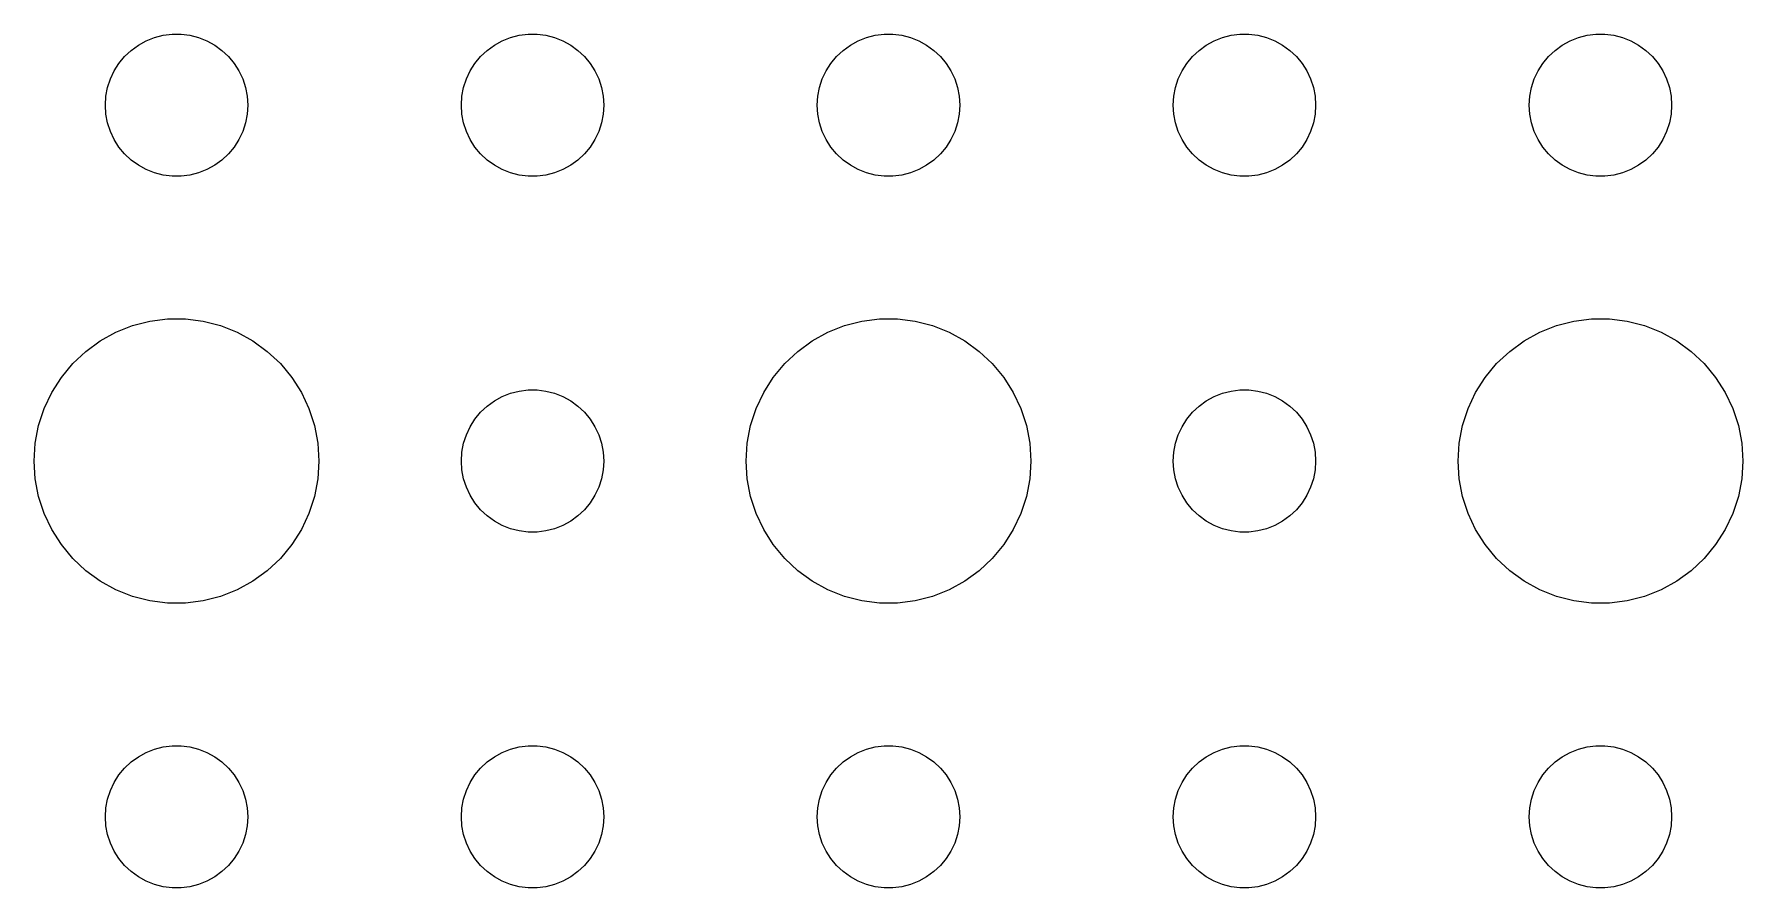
# Model space of a CAD drawing. Header units: metres. Extents: x -157 to 157, y -157 to 157.
# Drawn here: x -3 to 33, y 21 to 39 of the extents above; entities that cross this region are included whole.
import ezdxf

# ---------------------------------------------------------------- set-up
doc = ezdxf.new("R2010")
doc.units = ezdxf.units.M

msp = doc.modelspace()

# ---------------------------------------------------------------- linework, layer by layer
for p, q in [((-0.63866, 38.8572), (-0.46352, 38.9266)), ((-0.46352, 38.9266), (-0.28107, 38.9734)), ((-0.28107, 38.9734), (-0.09418, 38.997)), ((-0.09418, 38.997), (0.09418, 38.997)), ((0.09418, 38.997), (0.28107, 38.9734)), ((0.28107, 38.9734), (0.46352, 38.9266)), ((0.46352, 38.9266), (0.63866, 38.8572)), ((6.86133, 38.8572), (7.03647, 38.9266)), ((7.03647, 38.9266), (7.21892, 38.9734)), ((7.21892, 38.9734), (7.40581, 38.997)), ((7.40581, 38.997), (7.59418, 38.997)), ((7.59418, 38.997), (7.78107, 38.9734)), ((7.78107, 38.9734), (7.96352, 38.9266)), ((7.96352, 38.9266), (8.13866, 38.8572)), ((14.3613, 38.8572), (14.5365, 38.9266)), ((14.5365, 38.9266), (14.7189, 38.9734)), ((14.7189, 38.9734), (14.9058, 38.997)), ((14.9058, 38.997), (15.0942, 38.997)), ((15.0942, 38.997), (15.2811, 38.9734)), ((15.2811, 38.9734), (15.4635, 38.9266)), ((15.4635, 38.9266), (15.6387, 38.8572)), ((21.8613, 38.8572), (22.0365, 38.9266)), ((22.0365, 38.9266), (22.2189, 38.9734)), ((22.2189, 38.9734), (22.4058, 38.997)), ((22.4058, 38.997), (22.5942, 38.997)), ((22.5942, 38.997), (22.7811, 38.9734)), ((22.7811, 38.9734), (22.9635, 38.9266)), ((22.9635, 38.9266), (23.1387, 38.8572)), ((29.3613, 38.8572), (29.5365, 38.9266)), ((29.5365, 38.9266), (29.7189, 38.9734)), ((29.7189, 38.9734), (29.9058, 38.997)), ((29.9058, 38.997), (30.0942, 38.997)), ((30.0942, 38.997), (30.2811, 38.9734)), ((30.2811, 38.9734), (30.4635, 38.9266)), ((30.4635, 38.9266), (30.6387, 38.8572)), ((-1.21352, 38.3817), (-1.09344, 38.5268)), ((-1.09344, 38.5268), (-0.95613, 38.6558)), ((-0.95613, 38.6558), (-0.80373, 38.7665)), ((-0.80373, 38.7665), (-0.63866, 38.8572)), ((0.63866, 38.8572), (0.80373, 38.7665)), ((0.80373, 38.7665), (0.95613, 38.6558)), ((0.95613, 38.6558), (1.09344, 38.5268)), ((1.09344, 38.5268), (1.21352, 38.3817)), ((6.28647, 38.3817), (6.40654, 38.5268)), ((6.40654, 38.5268), (6.54385, 38.6558)), ((6.54385, 38.6558), (6.69626, 38.7665)), ((6.69626, 38.7665), (6.86133, 38.8572)), ((8.13866, 38.8572), (8.30373, 38.7665)), ((8.30373, 38.7665), (8.45613, 38.6558)), ((8.45613, 38.6558), (8.59344, 38.5268)), ((8.59344, 38.5268), (8.71352, 38.3817)), ((13.7865, 38.3817), (13.9065, 38.5268)), ((13.9065, 38.5268), (14.0439, 38.6558)), ((14.0439, 38.6558), (14.1963, 38.7665)), ((14.1963, 38.7665), (14.3613, 38.8572)), ((15.6387, 38.8572), (15.8037, 38.7665)), ((15.8037, 38.7665), (15.9561, 38.6558)), ((15.9561, 38.6558), (16.0934, 38.5268)), ((16.0934, 38.5268), (16.2135, 38.3817)), ((21.2865, 38.3817), (21.4065, 38.5268)), ((21.4065, 38.5268), (21.5439, 38.6558)), ((21.5439, 38.6558), (21.6963, 38.7665)), ((21.6963, 38.7665), (21.8613, 38.8572)), ((23.1387, 38.8572), (23.3037, 38.7665)), ((23.3037, 38.7665), (23.4561, 38.6558)), ((23.4561, 38.6558), (23.5934, 38.5268)), ((23.5934, 38.5268), (23.7135, 38.3817)), ((28.7865, 38.3817), (28.9065, 38.5268)), ((28.9065, 38.5268), (29.0439, 38.6558)), ((29.0439, 38.6558), (29.1963, 38.7665)), ((29.1963, 38.7665), (29.3613, 38.8572)), ((30.6387, 38.8572), (30.8037, 38.7665)), ((30.8037, 38.7665), (30.9561, 38.6558)), ((30.9561, 38.6558), (31.0934, 38.5268)), ((31.0934, 38.5268), (31.2135, 38.3817)), ((-1.39465, 38.0522), (-1.31445, 38.2226)), ((-1.31445, 38.2226), (-1.21352, 38.3817)), ((1.21352, 38.3817), (1.31445, 38.2226)), ((1.31445, 38.2226), (1.39465, 38.0522)), ((6.10533, 38.0522), (6.18553, 38.2226)), ((6.18553, 38.2226), (6.28647, 38.3817)), ((8.71352, 38.3817), (8.81445, 38.2226)), ((8.81445, 38.2226), (8.89465, 38.0522)), ((13.6053, 38.0522), (13.6855, 38.2226)), ((13.6855, 38.2226), (13.7865, 38.3817)), ((16.2135, 38.3817), (16.3145, 38.2226)), ((16.3145, 38.2226), (16.3947, 38.0522)), ((21.1053, 38.0522), (21.1855, 38.2226)), ((21.1855, 38.2226), (21.2865, 38.3817)), ((23.7135, 38.3817), (23.8145, 38.2226)), ((23.8145, 38.2226), (23.8947, 38.0522)), ((28.6053, 38.0522), (28.6855, 38.2226)), ((28.6855, 38.2226), (28.7865, 38.3817)), ((31.2135, 38.3817), (31.3145, 38.2226)), ((31.3145, 38.2226), (31.3947, 38.0522)), ((-1.48816, 37.688), (-1.45287, 37.873)), ((-1.45287, 37.873), (-1.39465, 38.0522)), ((1.39465, 38.0522), (1.45287, 37.873)), ((1.45287, 37.873), (1.48816, 37.688)), ((6.01183, 37.688), (6.04712, 37.873)), ((6.04712, 37.873), (6.10533, 38.0522)), ((8.89465, 38.0522), (8.95287, 37.873)), ((8.95287, 37.873), (8.98816, 37.688)), ((13.5118, 37.688), (13.5471, 37.873)), ((13.5471, 37.873), (13.6053, 38.0522)), ((16.3947, 38.0522), (16.4529, 37.873)), ((16.4529, 37.873), (16.4882, 37.688)), ((21.0118, 37.688), (21.0471, 37.873)), ((21.0471, 37.873), (21.1053, 38.0522)), ((23.8947, 38.0522), (23.9529, 37.873)), ((23.9529, 37.873), (23.9882, 37.688)), ((28.5118, 37.688), (28.5471, 37.873)), ((28.5471, 37.873), (28.6053, 38.0522)), ((31.3947, 38.0522), (31.4529, 37.873)), ((31.4529, 37.873), (31.4882, 37.688)), ((-1.5, 37.5), (-1.48816, 37.688)), ((-1.48816, 37.312), (-1.5, 37.5)), ((1.48816, 37.688), (1.5, 37.5)), ((1.5, 37.5), (1.48816, 37.312)), ((6, 37.5), (6.01183, 37.688)), ((6.01183, 37.312), (6, 37.5)), ((8.98816, 37.688), (9, 37.5)), ((9, 37.5), (8.98816, 37.312)), ((13.5, 37.5), (13.5118, 37.688)), ((13.5118, 37.312), (13.5, 37.5)), ((16.4882, 37.688), (16.5, 37.5)), ((16.5, 37.5), (16.4882, 37.312)), ((21, 37.5), (21.0118, 37.688)), ((21.0118, 37.312), (21, 37.5)), ((23.9882, 37.688), (24, 37.5)), ((24, 37.5), (23.9882, 37.312)), ((28.5, 37.5), (28.5118, 37.688)), ((28.5118, 37.312), (28.5, 37.5)), ((31.4882, 37.688), (31.5, 37.5)), ((31.5, 37.5), (31.4882, 37.312)), ((-1.45287, 37.127), (-1.48816, 37.312)), ((-1.39465, 36.9478), (-1.45287, 37.127)), ((1.45287, 37.127), (1.39465, 36.9478)), ((1.48816, 37.312), (1.45287, 37.127)), ((6.04712, 37.127), (6.01183, 37.312)), ((6.10533, 36.9478), (6.04712, 37.127)), ((8.95287, 37.127), (8.89465, 36.9478)), ((8.98816, 37.312), (8.95287, 37.127)), ((13.5471, 37.127), (13.5118, 37.312)), ((13.6053, 36.9478), (13.5471, 37.127)), ((16.4529, 37.127), (16.3947, 36.9478)), ((16.4882, 37.312), (16.4529, 37.127)), ((21.0471, 37.127), (21.0118, 37.312)), ((21.1053, 36.9478), (21.0471, 37.127)), ((23.9529, 37.127), (23.8947, 36.9478)), ((23.9882, 37.312), (23.9529, 37.127)), ((28.5471, 37.127), (28.5118, 37.312)), ((28.6053, 36.9478), (28.5471, 37.127)), ((31.4529, 37.127), (31.3947, 36.9478)), ((31.4882, 37.312), (31.4529, 37.127)), ((-1.31445, 36.7774), (-1.39465, 36.9478)), ((-1.21352, 36.6183), (-1.31445, 36.7774)), ((1.31445, 36.7774), (1.21352, 36.6183)), ((1.39465, 36.9478), (1.31445, 36.7774)), ((6.18553, 36.7774), (6.10533, 36.9478)), ((6.28647, 36.6183), (6.18553, 36.7774)), ((8.81445, 36.7774), (8.71352, 36.6183)), ((8.89465, 36.9478), (8.81445, 36.7774)), ((13.6855, 36.7774), (13.6053, 36.9478)), ((13.7865, 36.6183), (13.6855, 36.7774)), ((16.3145, 36.7774), (16.2135, 36.6183)), ((16.3947, 36.9478), (16.3145, 36.7774)), ((21.1855, 36.7774), (21.1053, 36.9478)), ((21.2865, 36.6183), (21.1855, 36.7774)), ((23.8145, 36.7774), (23.7135, 36.6183)), ((23.8947, 36.9478), (23.8145, 36.7774)), ((28.6855, 36.7774), (28.6053, 36.9478)), ((28.7865, 36.6183), (28.6855, 36.7774)), ((31.3145, 36.7774), (31.2135, 36.6183)), ((31.3947, 36.9478), (31.3145, 36.7774)), ((-1.09344, 36.4732), (-1.21352, 36.6183)), ((-0.95613, 36.3442), (-1.09344, 36.4732)), ((1.09344, 36.4732), (0.95613, 36.3442)), ((1.21352, 36.6183), (1.09344, 36.4732)), ((6.40654, 36.4732), (6.28647, 36.6183)), ((6.54385, 36.3442), (6.40654, 36.4732)), ((8.59344, 36.4732), (8.45613, 36.3442)), ((8.71352, 36.6183), (8.59344, 36.4732)), ((13.9065, 36.4732), (13.7865, 36.6183)), ((14.0439, 36.3442), (13.9065, 36.4732)), ((16.0934, 36.4732), (15.9561, 36.3442)), ((16.2135, 36.6183), (16.0934, 36.4732)), ((21.4065, 36.4732), (21.2865, 36.6183)), ((21.5439, 36.3442), (21.4065, 36.4732)), ((23.5934, 36.4732), (23.4561, 36.3442)), ((23.7135, 36.6183), (23.5934, 36.4732)), ((28.9065, 36.4732), (28.7865, 36.6183)), ((29.0439, 36.3442), (28.9065, 36.4732)), ((31.0934, 36.4732), (30.9561, 36.3442)), ((31.2135, 36.6183), (31.0934, 36.4732)), ((-0.80373, 36.2335), (-0.95613, 36.3442)), ((-0.63866, 36.1428), (-0.80373, 36.2335)), ((-0.46352, 36.0734), (-0.63866, 36.1428)), ((-0.28107, 36.0266), (-0.46352, 36.0734)), ((-0.09418, 36.003), (-0.28107, 36.0266)), ((0.09418, 36.003), (-0.09418, 36.003)), ((0.28107, 36.0266), (0.09418, 36.003)), ((0.46352, 36.0734), (0.28107, 36.0266)), ((0.63866, 36.1428), (0.46352, 36.0734)), ((0.80373, 36.2335), (0.63866, 36.1428)), ((0.95613, 36.3442), (0.80373, 36.2335)), ((6.69626, 36.2335), (6.54385, 36.3442)), ((6.86133, 36.1428), (6.69626, 36.2335)), ((7.03647, 36.0734), (6.86133, 36.1428)), ((7.21892, 36.0266), (7.03647, 36.0734)), ((7.40581, 36.003), (7.21892, 36.0266)), ((7.59418, 36.003), (7.40581, 36.003)), ((7.78107, 36.0266), (7.59418, 36.003)), ((7.96352, 36.0734), (7.78107, 36.0266)), ((8.13866, 36.1428), (7.96352, 36.0734)), ((8.30373, 36.2335), (8.13866, 36.1428)), ((8.45613, 36.3442), (8.30373, 36.2335)), ((14.1963, 36.2335), (14.0439, 36.3442)), ((14.3613, 36.1428), (14.1963, 36.2335)), ((14.5365, 36.0734), (14.3613, 36.1428)), ((14.7189, 36.0266), (14.5365, 36.0734)), ((14.9058, 36.003), (14.7189, 36.0266)), ((15.0942, 36.003), (14.9058, 36.003)), ((15.2811, 36.0266), (15.0942, 36.003)), ((15.4635, 36.0734), (15.2811, 36.0266)), ((15.6387, 36.1428), (15.4635, 36.0734)), ((15.8037, 36.2335), (15.6387, 36.1428)), ((15.9561, 36.3442), (15.8037, 36.2335)), ((21.6963, 36.2335), (21.5439, 36.3442)), ((21.8613, 36.1428), (21.6963, 36.2335)), ((22.0365, 36.0734), (21.8613, 36.1428)), ((22.2189, 36.0266), (22.0365, 36.0734)), ((22.4058, 36.003), (22.2189, 36.0266)), ((22.5942, 36.003), (22.4058, 36.003)), ((22.7811, 36.0266), (22.5942, 36.003)), ((22.9635, 36.0734), (22.7811, 36.0266)), ((23.1387, 36.1428), (22.9635, 36.0734)), ((23.3037, 36.2335), (23.1387, 36.1428)), ((23.4561, 36.3442), (23.3037, 36.2335)), ((29.1963, 36.2335), (29.0439, 36.3442)), ((29.3613, 36.1428), (29.1963, 36.2335)), ((29.5365, 36.0734), (29.3613, 36.1428)), ((29.7189, 36.0266), (29.5365, 36.0734)), ((29.9058, 36.003), (29.7189, 36.0266)), ((30.0942, 36.003), (29.9058, 36.003)), ((30.2811, 36.0266), (30.0942, 36.003)), ((30.4635, 36.0734), (30.2811, 36.0266)), ((30.6387, 36.1428), (30.4635, 36.0734)), ((30.8037, 36.2335), (30.6387, 36.1428)), ((30.9561, 36.3442), (30.8037, 36.2335)), ((-1.27733, 32.7145), (-0.92705, 32.8532)), ((-0.92705, 32.8532), (-0.56213, 32.9469)), ((-0.56213, 32.9469), (-0.18837, 32.9941)), ((-0.18837, 32.9941), (0.18837, 32.9941)), ((0.18837, 32.9941), (0.56213, 32.9469)), ((0.56213, 32.9469), (0.92705, 32.8532)), ((0.92705, 32.8532), (1.27733, 32.7145)), ((13.7227, 32.7145), (14.0729, 32.8532)), ((14.0729, 32.8532), (14.4379, 32.9469)), ((14.4379, 32.9469), (14.8116, 32.9941)), ((14.8116, 32.9941), (15.1884, 32.9941)), ((15.1884, 32.9941), (15.5621, 32.9469)), ((15.5621, 32.9469), (15.927, 32.8532)), ((15.927, 32.8532), (16.2773, 32.7145)), ((28.7227, 32.7145), (29.0729, 32.8532)), ((29.0729, 32.8532), (29.4379, 32.9469)), ((29.4379, 32.9469), (29.8116, 32.9941)), ((29.8116, 32.9941), (30.1884, 32.9941)), ((30.1884, 32.9941), (30.5621, 32.9469)), ((30.5621, 32.9469), (30.927, 32.8532)), ((30.927, 32.8532), (31.2773, 32.7145)), ((-1.91226, 32.3115), (-1.60747, 32.533)), ((-1.60747, 32.533), (-1.27733, 32.7145)), ((1.27733, 32.7145), (1.60747, 32.533)), ((1.60747, 32.533), (1.91226, 32.3115)), ((13.0877, 32.3115), (13.3925, 32.533)), ((13.3925, 32.533), (13.7227, 32.7145)), ((16.2773, 32.7145), (16.6075, 32.533)), ((16.6075, 32.533), (16.9123, 32.3115)), ((28.0877, 32.3115), (28.3925, 32.533)), ((28.3925, 32.533), (28.7227, 32.7145)), ((31.2773, 32.7145), (31.6075, 32.533)), ((31.6075, 32.533), (31.9123, 32.3115)), ((-2.42705, 31.7634), (-2.1869, 32.0536)), ((-2.1869, 32.0536), (-1.91226, 32.3115)), ((1.91226, 32.3115), (2.1869, 32.0536)), ((2.1869, 32.0536), (2.42705, 31.7634)), ((12.5729, 31.7634), (12.8131, 32.0536)), ((12.8131, 32.0536), (13.0877, 32.3115)), ((16.9123, 32.3115), (17.1869, 32.0536)), ((17.1869, 32.0536), (17.427, 31.7634)), ((27.5729, 31.7634), (27.8131, 32.0536)), ((27.8131, 32.0536), (28.0877, 32.3115)), ((31.9123, 32.3115), (32.1869, 32.0536)), ((32.1869, 32.0536), (32.427, 31.7634)), ((-2.62891, 31.4453), (-2.42705, 31.7634)), ((2.42705, 31.7634), (2.62891, 31.4453)), ((12.3711, 31.4453), (12.5729, 31.7634)), ((17.427, 31.7634), (17.6289, 31.4453)), ((27.3711, 31.4453), (27.5729, 31.7634)), ((32.427, 31.7634), (32.6289, 31.4453)), ((-2.78932, 31.1044), (-2.62891, 31.4453)), ((2.62891, 31.4453), (2.78932, 31.1044)), ((6.69626, 31.2665), (6.86133, 31.3572)), ((6.86133, 31.3572), (7.03647, 31.4266)), ((7.03647, 31.4266), (7.21892, 31.4734)), ((7.21892, 31.4734), (7.40581, 31.497)), ((7.40581, 31.497), (7.59418, 31.497)), ((7.59418, 31.497), (7.78107, 31.4734)), ((7.78107, 31.4734), (7.96352, 31.4266)), ((7.96352, 31.4266), (8.13866, 31.3572)), ((8.13866, 31.3572), (8.30373, 31.2665)), ((12.2107, 31.1044), (12.3711, 31.4453)), ((17.6289, 31.4453), (17.7893, 31.1044)), ((21.6963, 31.2665), (21.8613, 31.3572)), ((21.8613, 31.3572), (22.0365, 31.4266)), ((22.0365, 31.4266), (22.2189, 31.4734)), ((22.2189, 31.4734), (22.4058, 31.497)), ((22.4058, 31.497), (22.5942, 31.497)), ((22.5942, 31.497), (22.7811, 31.4734)), ((22.7811, 31.4734), (22.9635, 31.4266)), ((22.9635, 31.4266), (23.1387, 31.3572)), ((23.1387, 31.3572), (23.3037, 31.2665)), ((27.2107, 31.1044), (27.3711, 31.4453)), ((32.6289, 31.4453), (32.7893, 31.1044)), ((-2.90575, 30.7461), (-2.78932, 31.1044)), ((2.78932, 31.1044), (2.90575, 30.7461)), ((6.28647, 30.8817), (6.40654, 31.0268)), ((6.40654, 31.0268), (6.54385, 31.1558)), ((6.54385, 31.1558), (6.69626, 31.2665)), ((8.30373, 31.2665), (8.45613, 31.1558)), ((8.45613, 31.1558), (8.59344, 31.0268)), ((8.59344, 31.0268), (8.71352, 30.8817)), ((12.0942, 30.7461), (12.2107, 31.1044)), ((17.7893, 31.1044), (17.9057, 30.7461)), ((21.2865, 30.8817), (21.4065, 31.0268)), ((21.4065, 31.0268), (21.5439, 31.1558)), ((21.5439, 31.1558), (21.6963, 31.2665)), ((23.3037, 31.2665), (23.4561, 31.1558)), ((23.4561, 31.1558), (23.5934, 31.0268)), ((23.5934, 31.0268), (23.7135, 30.8817)), ((27.0942, 30.7461), (27.2107, 31.1044)), ((32.7893, 31.1044), (32.9057, 30.7461)), ((-2.97633, 30.376), (-2.90575, 30.7461)), ((2.90575, 30.7461), (2.97633, 30.376)), ((6.10533, 30.5522), (6.18553, 30.7226)), ((6.18553, 30.7226), (6.28647, 30.8817)), ((8.71352, 30.8817), (8.81445, 30.7226)), ((8.81445, 30.7226), (8.89465, 30.5522)), ((12.0237, 30.376), (12.0942, 30.7461)), ((17.9057, 30.7461), (17.9763, 30.376)), ((21.1053, 30.5522), (21.1855, 30.7226)), ((21.1855, 30.7226), (21.2865, 30.8817)), ((23.7135, 30.8817), (23.8145, 30.7226)), ((23.8145, 30.7226), (23.8947, 30.5522)), ((27.0237, 30.376), (27.0942, 30.7461)), ((32.9057, 30.7461), (32.9763, 30.376)), ((-3, 30), (-2.97633, 30.376)), ((2.97633, 30.376), (3, 30)), ((6.01183, 30.188), (6.04712, 30.373)), ((6.04712, 30.373), (6.10533, 30.5522)), ((8.89465, 30.5522), (8.95287, 30.373)), ((8.95287, 30.373), (8.98816, 30.188)), ((12, 30), (12.0237, 30.376)), ((17.9763, 30.376), (18, 30)), ((21.0118, 30.188), (21.0471, 30.373)), ((21.0471, 30.373), (21.1053, 30.5522)), ((23.8947, 30.5522), (23.9529, 30.373)), ((23.9529, 30.373), (23.9882, 30.188)), ((27, 30), (27.0237, 30.376)), ((32.9763, 30.376), (33, 30)), ((-2.97633, 29.624), (-3, 30)), ((3, 30), (2.97633, 29.624)), ((6, 30), (6.01183, 30.188)), ((6.01183, 29.812), (6, 30)), ((8.98816, 30.188), (9, 30)), ((9, 30), (8.98816, 29.812)), ((12.0237, 29.624), (12, 30)), ((18, 30), (17.9763, 29.624)), ((21, 30), (21.0118, 30.188)), ((21.0118, 29.812), (21, 30)), ((23.9882, 30.188), (24, 30)), ((24, 30), (23.9882, 29.812)), ((27.0237, 29.624), (27, 30)), ((33, 30), (32.9763, 29.624)), ((-2.90575, 29.2539), (-2.97633, 29.624)), ((2.97633, 29.624), (2.90575, 29.2539)), ((6.04712, 29.627), (6.01183, 29.812)), ((6.10533, 29.4478), (6.04712, 29.627)), ((8.95287, 29.627), (8.89465, 29.4478)), ((8.98816, 29.812), (8.95287, 29.627)), ((12.0942, 29.2539), (12.0237, 29.624)), ((17.9763, 29.624), (17.9057, 29.2539)), ((21.0471, 29.627), (21.0118, 29.812)), ((21.1053, 29.4478), (21.0471, 29.627)), ((23.9529, 29.627), (23.8947, 29.4478)), ((23.9882, 29.812), (23.9529, 29.627)), ((27.0942, 29.2539), (27.0237, 29.624)), ((32.9763, 29.624), (32.9057, 29.2539)), ((-2.78932, 28.8956), (-2.90575, 29.2539)), ((2.90575, 29.2539), (2.78932, 28.8956)), ((6.18553, 29.2774), (6.10533, 29.4478)), ((6.28647, 29.1183), (6.18553, 29.2774)), ((8.81445, 29.2774), (8.71352, 29.1183)), ((8.89465, 29.4478), (8.81445, 29.2774)), ((12.2107, 28.8956), (12.0942, 29.2539)), ((17.9057, 29.2539), (17.7893, 28.8956)), ((21.1855, 29.2774), (21.1053, 29.4478)), ((21.2865, 29.1183), (21.1855, 29.2774)), ((23.8145, 29.2774), (23.7135, 29.1183)), ((23.8947, 29.4478), (23.8145, 29.2774)), ((27.2107, 28.8956), (27.0942, 29.2539)), ((32.9057, 29.2539), (32.7893, 28.8956)), ((-2.62891, 28.5547), (-2.78932, 28.8956)), ((2.78932, 28.8956), (2.62891, 28.5547)), ((6.40654, 28.9732), (6.28647, 29.1183)), ((6.54385, 28.8442), (6.40654, 28.9732)), ((6.69626, 28.7335), (6.54385, 28.8442)), ((8.45613, 28.8442), (8.30373, 28.7335)), ((8.59344, 28.9732), (8.45613, 28.8442)), ((8.71352, 29.1183), (8.59344, 28.9732)), ((12.3711, 28.5547), (12.2107, 28.8956)), ((17.7893, 28.8956), (17.6289, 28.5547)), ((21.4065, 28.9732), (21.2865, 29.1183)), ((21.5439, 28.8442), (21.4065, 28.9732)), ((21.6963, 28.7335), (21.5439, 28.8442)), ((23.4561, 28.8442), (23.3037, 28.7335)), ((23.5934, 28.9732), (23.4561, 28.8442)), ((23.7135, 29.1183), (23.5934, 28.9732)), ((27.3711, 28.5547), (27.2107, 28.8956)), ((32.7893, 28.8956), (32.6289, 28.5547)), ((-2.42705, 28.2366), (-2.62891, 28.5547)), ((2.62891, 28.5547), (2.42705, 28.2366)), ((6.86133, 28.6427), (6.69626, 28.7335)), ((7.03647, 28.5734), (6.86133, 28.6427)), ((7.21892, 28.5266), (7.03647, 28.5734)), ((7.40581, 28.503), (7.21892, 28.5266)), ((7.59418, 28.503), (7.40581, 28.503)), ((7.78107, 28.5266), (7.59418, 28.503)), ((7.96352, 28.5734), (7.78107, 28.5266)), ((8.13866, 28.6427), (7.96352, 28.5734)), ((8.30373, 28.7335), (8.13866, 28.6427)), ((12.5729, 28.2366), (12.3711, 28.5547)), ((17.6289, 28.5547), (17.427, 28.2366)), ((21.8613, 28.6427), (21.6963, 28.7335)), ((22.0365, 28.5734), (21.8613, 28.6427)), ((22.2189, 28.5266), (22.0365, 28.5734)), ((22.4058, 28.503), (22.2189, 28.5266)), ((22.5942, 28.503), (22.4058, 28.503)), ((22.7811, 28.5266), (22.5942, 28.503)), ((22.9635, 28.5734), (22.7811, 28.5266)), ((23.1387, 28.6427), (22.9635, 28.5734)), ((23.3037, 28.7335), (23.1387, 28.6427)), ((27.5729, 28.2366), (27.3711, 28.5547)), ((32.6289, 28.5547), (32.427, 28.2366)), ((-2.1869, 27.9464), (-2.42705, 28.2366)), ((2.42705, 28.2366), (2.1869, 27.9464)), ((12.8131, 27.9464), (12.5729, 28.2366)), ((17.427, 28.2366), (17.1869, 27.9464)), ((27.8131, 27.9464), (27.5729, 28.2366)), ((32.427, 28.2366), (32.1869, 27.9464)), ((-1.91226, 27.6884), (-2.1869, 27.9464)), ((2.1869, 27.9464), (1.91226, 27.6884)), ((13.0877, 27.6884), (12.8131, 27.9464)), ((17.1869, 27.9464), (16.9123, 27.6884)), ((28.0877, 27.6884), (27.8131, 27.9464)), ((32.1869, 27.9464), (31.9123, 27.6884)), ((-1.60747, 27.467), (-1.91226, 27.6884)), ((-1.27733, 27.2855), (-1.60747, 27.467)), ((1.60747, 27.467), (1.27733, 27.2855)), ((1.91226, 27.6884), (1.60747, 27.467)), ((13.3925, 27.467), (13.0877, 27.6884)), ((13.7227, 27.2855), (13.3925, 27.467)), ((16.6075, 27.467), (16.2773, 27.2855)), ((16.9123, 27.6884), (16.6075, 27.467)), ((28.3925, 27.467), (28.0877, 27.6884)), ((28.7227, 27.2855), (28.3925, 27.467)), ((31.6075, 27.467), (31.2773, 27.2855)), ((31.9123, 27.6884), (31.6075, 27.467)), ((-0.92705, 27.1468), (-1.27733, 27.2855)), ((-0.56213, 27.0531), (-0.92705, 27.1468)), ((-0.18837, 27.0059), (-0.56213, 27.0531)), ((0.18837, 27.0059), (-0.18837, 27.0059)), ((0.56213, 27.0531), (0.18837, 27.0059)), ((0.92705, 27.1468), (0.56213, 27.0531)), ((1.27733, 27.2855), (0.92705, 27.1468)), ((14.0729, 27.1468), (13.7227, 27.2855)), ((14.4379, 27.0531), (14.0729, 27.1468)), ((14.8116, 27.0059), (14.4379, 27.0531)), ((15.1884, 27.0059), (14.8116, 27.0059)), ((15.5621, 27.0531), (15.1884, 27.0059)), ((15.927, 27.1468), (15.5621, 27.0531)), ((16.2773, 27.2855), (15.927, 27.1468)), ((29.0729, 27.1468), (28.7227, 27.2855)), ((29.4379, 27.0531), (29.0729, 27.1468)), ((29.8116, 27.0059), (29.4379, 27.0531)), ((30.1884, 27.0059), (29.8116, 27.0059)), ((30.5621, 27.0531), (30.1884, 27.0059)), ((30.927, 27.1468), (30.5621, 27.0531)), ((31.2773, 27.2855), (30.927, 27.1468)), ((-0.95613, 23.6558), (-0.80373, 23.7665)), ((-0.80373, 23.7665), (-0.63866, 23.8572)), ((-0.63866, 23.8572), (-0.46352, 23.9266)), ((-0.46352, 23.9266), (-0.28107, 23.9734)), ((-0.28107, 23.9734), (-0.09418, 23.997)), ((-0.09418, 23.997), (0.09418, 23.997)), ((0.09418, 23.997), (0.28107, 23.9734)), ((0.28107, 23.9734), (0.46352, 23.9266)), ((0.46352, 23.9266), (0.63866, 23.8572)), ((0.63866, 23.8572), (0.80373, 23.7665)), ((0.80373, 23.7665), (0.95613, 23.6558)), ((6.54385, 23.6558), (6.69626, 23.7665)), ((6.69626, 23.7665), (6.86133, 23.8572)), ((6.86133, 23.8572), (7.03647, 23.9266)), ((7.03647, 23.9266), (7.21892, 23.9734)), ((7.21892, 23.9734), (7.40581, 23.997)), ((7.40581, 23.997), (7.59418, 23.997)), ((7.59418, 23.997), (7.78107, 23.9734)), ((7.78107, 23.9734), (7.96352, 23.9266)), ((7.96352, 23.9266), (8.13866, 23.8572)), ((8.13866, 23.8572), (8.30373, 23.7665)), ((8.30373, 23.7665), (8.45613, 23.6558)), ((14.0439, 23.6558), (14.1963, 23.7665)), ((14.1963, 23.7665), (14.3613, 23.8572)), ((14.3613, 23.8572), (14.5365, 23.9266)), ((14.5365, 23.9266), (14.7189, 23.9734)), ((14.7189, 23.9734), (14.9058, 23.997)), ((14.9058, 23.997), (15.0942, 23.997)), ((15.0942, 23.997), (15.2811, 23.9734)), ((15.2811, 23.9734), (15.4635, 23.9266)), ((15.4635, 23.9266), (15.6387, 23.8572)), ((15.6387, 23.8572), (15.8037, 23.7665)), ((15.8037, 23.7665), (15.9561, 23.6558)), ((21.5439, 23.6558), (21.6963, 23.7665)), ((21.6963, 23.7665), (21.8613, 23.8572)), ((21.8613, 23.8572), (22.0365, 23.9266)), ((22.0365, 23.9266), (22.2189, 23.9734)), ((22.2189, 23.9734), (22.4058, 23.997)), ((22.4058, 23.997), (22.5942, 23.997)), ((22.5942, 23.997), (22.7811, 23.9734)), ((22.7811, 23.9734), (22.9635, 23.9266)), ((22.9635, 23.9266), (23.1387, 23.8572)), ((23.1387, 23.8572), (23.3037, 23.7665)), ((23.3037, 23.7665), (23.4561, 23.6558)), ((29.0439, 23.6558), (29.1963, 23.7665)), ((29.1963, 23.7665), (29.3613, 23.8572)), ((29.3613, 23.8572), (29.5365, 23.9266)), ((29.5365, 23.9266), (29.7189, 23.9734)), ((29.7189, 23.9734), (29.9058, 23.997)), ((29.9058, 23.997), (30.0942, 23.997)), ((30.0942, 23.997), (30.2811, 23.9734)), ((30.2811, 23.9734), (30.4635, 23.9266)), ((30.4635, 23.9266), (30.6387, 23.8572)), ((30.6387, 23.8572), (30.8037, 23.7665)), ((30.8037, 23.7665), (30.9561, 23.6558)), ((-1.21352, 23.3817), (-1.09344, 23.5268)), ((-1.09344, 23.5268), (-0.95613, 23.6558)), ((0.95613, 23.6558), (1.09344, 23.5268)), ((1.09344, 23.5268), (1.21352, 23.3817)), ((6.28647, 23.3817), (6.40654, 23.5268)), ((6.40654, 23.5268), (6.54385, 23.6558)), ((8.45613, 23.6558), (8.59344, 23.5268)), ((8.59344, 23.5268), (8.71352, 23.3817)), ((13.7865, 23.3817), (13.9065, 23.5268)), ((13.9065, 23.5268), (14.0439, 23.6558)), ((15.9561, 23.6558), (16.0934, 23.5268)), ((16.0934, 23.5268), (16.2135, 23.3817)), ((21.2865, 23.3817), (21.4065, 23.5268)), ((21.4065, 23.5268), (21.5439, 23.6558)), ((23.4561, 23.6558), (23.5934, 23.5268)), ((23.5934, 23.5268), (23.7135, 23.3817)), ((28.7865, 23.3817), (28.9065, 23.5268)), ((28.9065, 23.5268), (29.0439, 23.6558)), ((30.9561, 23.6558), (31.0934, 23.5268)), ((31.0934, 23.5268), (31.2135, 23.3817)), ((-1.45287, 22.873), (-1.39465, 23.0522)), ((-1.39465, 23.0522), (-1.31445, 23.2226)), ((-1.31445, 23.2226), (-1.21352, 23.3817)), ((1.21352, 23.3817), (1.31445, 23.2226)), ((1.31445, 23.2226), (1.39465, 23.0522)), ((1.39465, 23.0522), (1.45287, 22.873)), ((6.04712, 22.873), (6.10533, 23.0522)), ((6.10533, 23.0522), (6.18553, 23.2226)), ((6.18553, 23.2226), (6.28647, 23.3817)), ((8.71352, 23.3817), (8.81445, 23.2226)), ((8.81445, 23.2226), (8.89465, 23.0522)), ((8.89465, 23.0522), (8.95287, 22.873)), ((13.5471, 22.873), (13.6053, 23.0522)), ((13.6053, 23.0522), (13.6855, 23.2226)), ((13.6855, 23.2226), (13.7865, 23.3817)), ((16.2135, 23.3817), (16.3145, 23.2226)), ((16.3145, 23.2226), (16.3947, 23.0522)), ((16.3947, 23.0522), (16.4529, 22.873)), ((21.0471, 22.873), (21.1053, 23.0522)), ((21.1053, 23.0522), (21.1855, 23.2226)), ((21.1855, 23.2226), (21.2865, 23.3817)), ((23.7135, 23.3817), (23.8145, 23.2226)), ((23.8145, 23.2226), (23.8947, 23.0522)), ((23.8947, 23.0522), (23.9529, 22.873)), ((28.5471, 22.873), (28.6053, 23.0522)), ((28.6053, 23.0522), (28.6855, 23.2226)), ((28.6855, 23.2226), (28.7865, 23.3817)), ((31.2135, 23.3817), (31.3145, 23.2226)), ((31.3145, 23.2226), (31.3947, 23.0522)), ((31.3947, 23.0522), (31.4529, 22.873)), ((-1.5, 22.5), (-1.48816, 22.688)), ((-1.48816, 22.688), (-1.45287, 22.873)), ((1.45287, 22.873), (1.48816, 22.688)), ((1.48816, 22.688), (1.5, 22.5)), ((6, 22.5), (6.01183, 22.688)), ((6.01183, 22.688), (6.04712, 22.873)), ((8.95287, 22.873), (8.98816, 22.688)), ((8.98816, 22.688), (9, 22.5)), ((13.5, 22.5), (13.5118, 22.688)), ((13.5118, 22.688), (13.5471, 22.873)), ((16.4529, 22.873), (16.4882, 22.688)), ((16.4882, 22.688), (16.5, 22.5)), ((21, 22.5), (21.0118, 22.688)), ((21.0118, 22.688), (21.0471, 22.873)), ((23.9529, 22.873), (23.9882, 22.688)), ((23.9882, 22.688), (24, 22.5)), ((28.5, 22.5), (28.5118, 22.688)), ((28.5118, 22.688), (28.5471, 22.873)), ((31.4529, 22.873), (31.4882, 22.688)), ((31.4882, 22.688), (31.5, 22.5)), ((-1.48816, 22.312), (-1.5, 22.5)), ((1.5, 22.5), (1.48816, 22.312)), ((6.01183, 22.312), (6, 22.5)), ((9, 22.5), (8.98816, 22.312)), ((13.5118, 22.312), (13.5, 22.5)), ((16.5, 22.5), (16.4882, 22.312)), ((21.0118, 22.312), (21, 22.5)), ((24, 22.5), (23.9882, 22.312)), ((28.5118, 22.312), (28.5, 22.5)), ((31.5, 22.5), (31.4882, 22.312)), ((-1.45287, 22.127), (-1.48816, 22.312)), ((-1.39465, 21.9478), (-1.45287, 22.127)), ((1.45287, 22.127), (1.39465, 21.9478)), ((1.48816, 22.312), (1.45287, 22.127)), ((6.04712, 22.127), (6.01183, 22.312)), ((6.10533, 21.9478), (6.04712, 22.127)), ((8.95287, 22.127), (8.89465, 21.9478)), ((8.98816, 22.312), (8.95287, 22.127)), ((13.5471, 22.127), (13.5118, 22.312)), ((13.6053, 21.9478), (13.5471, 22.127)), ((16.4529, 22.127), (16.3947, 21.9478)), ((16.4882, 22.312), (16.4529, 22.127)), ((21.0471, 22.127), (21.0118, 22.312)), ((21.1053, 21.9478), (21.0471, 22.127)), ((23.9529, 22.127), (23.8947, 21.9478)), ((23.9882, 22.312), (23.9529, 22.127)), ((28.5471, 22.127), (28.5118, 22.312)), ((28.6053, 21.9478), (28.5471, 22.127)), ((31.4529, 22.127), (31.3947, 21.9478)), ((31.4882, 22.312), (31.4529, 22.127)), ((-1.31445, 21.7774), (-1.39465, 21.9478)), ((-1.21352, 21.6183), (-1.31445, 21.7774)), ((-1.09344, 21.4732), (-1.21352, 21.6183)), ((1.21352, 21.6183), (1.09344, 21.4732)), ((1.31445, 21.7774), (1.21352, 21.6183)), ((1.39465, 21.9478), (1.31445, 21.7774)), ((6.18553, 21.7774), (6.10533, 21.9478)), ((6.28647, 21.6183), (6.18553, 21.7774)), ((6.40654, 21.4732), (6.28647, 21.6183)), ((8.71352, 21.6183), (8.59344, 21.4732)), ((8.81445, 21.7774), (8.71352, 21.6183)), ((8.89465, 21.9478), (8.81445, 21.7774)), ((13.6855, 21.7774), (13.6053, 21.9478)), ((13.7865, 21.6183), (13.6855, 21.7774)), ((13.9065, 21.4732), (13.7865, 21.6183)), ((16.2135, 21.6183), (16.0934, 21.4732)), ((16.3145, 21.7774), (16.2135, 21.6183)), ((16.3947, 21.9478), (16.3145, 21.7774)), ((21.1855, 21.7774), (21.1053, 21.9478)), ((21.2865, 21.6183), (21.1855, 21.7774)), ((21.4065, 21.4732), (21.2865, 21.6183)), ((23.7135, 21.6183), (23.5934, 21.4732)), ((23.8145, 21.7774), (23.7135, 21.6183)), ((23.8947, 21.9478), (23.8145, 21.7774)), ((28.6855, 21.7774), (28.6053, 21.9478)), ((28.7865, 21.6183), (28.6855, 21.7774)), ((28.9065, 21.4732), (28.7865, 21.6183)), ((31.2135, 21.6183), (31.0934, 21.4732)), ((31.3145, 21.7774), (31.2135, 21.6183)), ((31.3947, 21.9478), (31.3145, 21.7774)), ((-0.95613, 21.3442), (-1.09344, 21.4732)), ((-0.80373, 21.2335), (-0.95613, 21.3442)), ((0.95613, 21.3442), (0.80373, 21.2335)), ((1.09344, 21.4732), (0.95613, 21.3442)), ((6.54385, 21.3442), (6.40654, 21.4732)), ((6.69626, 21.2335), (6.54385, 21.3442)), ((8.45613, 21.3442), (8.30373, 21.2335)), ((8.59344, 21.4732), (8.45613, 21.3442)), ((14.0439, 21.3442), (13.9065, 21.4732)), ((14.1963, 21.2335), (14.0439, 21.3442)), ((15.9561, 21.3442), (15.8037, 21.2335)), ((16.0934, 21.4732), (15.9561, 21.3442)), ((21.5439, 21.3442), (21.4065, 21.4732)), ((21.6963, 21.2335), (21.5439, 21.3442)), ((23.4561, 21.3442), (23.3037, 21.2335)), ((23.5934, 21.4732), (23.4561, 21.3442)), ((29.0439, 21.3442), (28.9065, 21.4732)), ((29.1963, 21.2335), (29.0439, 21.3442)), ((30.9561, 21.3442), (30.8037, 21.2335)), ((31.0934, 21.4732), (30.9561, 21.3442)), ((-0.63866, 21.1427), (-0.80373, 21.2335)), ((-0.46352, 21.0734), (-0.63866, 21.1427)), ((-0.28107, 21.0266), (-0.46352, 21.0734)), ((-0.09418, 21.003), (-0.28107, 21.0266)), ((0.09418, 21.003), (-0.09418, 21.003)), ((0.28107, 21.0266), (0.09418, 21.003)), ((0.46352, 21.0734), (0.28107, 21.0266)), ((0.63866, 21.1427), (0.46352, 21.0734)), ((0.80373, 21.2335), (0.63866, 21.1427)), ((6.86133, 21.1427), (6.69626, 21.2335)), ((7.03647, 21.0734), (6.86133, 21.1427)), ((7.21892, 21.0266), (7.03647, 21.0734)), ((7.40581, 21.003), (7.21892, 21.0266)), ((7.59418, 21.003), (7.40581, 21.003)), ((7.78107, 21.0266), (7.59418, 21.003)), ((7.96352, 21.0734), (7.78107, 21.0266)), ((8.13866, 21.1427), (7.96352, 21.0734)), ((8.30373, 21.2335), (8.13866, 21.1427)), ((14.3613, 21.1427), (14.1963, 21.2335)), ((14.5365, 21.0734), (14.3613, 21.1427)), ((14.7189, 21.0266), (14.5365, 21.0734)), ((14.9058, 21.003), (14.7189, 21.0266)), ((15.0942, 21.003), (14.9058, 21.003)), ((15.2811, 21.0266), (15.0942, 21.003)), ((15.4635, 21.0734), (15.2811, 21.0266)), ((15.6387, 21.1427), (15.4635, 21.0734)), ((15.8037, 21.2335), (15.6387, 21.1427)), ((21.8613, 21.1427), (21.6963, 21.2335)), ((22.0365, 21.0734), (21.8613, 21.1427)), ((22.2189, 21.0266), (22.0365, 21.0734)), ((22.4058, 21.003), (22.2189, 21.0266)), ((22.5942, 21.003), (22.4058, 21.003)), ((22.7811, 21.0266), (22.5942, 21.003)), ((22.9635, 21.0734), (22.7811, 21.0266)), ((23.1387, 21.1427), (22.9635, 21.0734)), ((23.3037, 21.2335), (23.1387, 21.1427)), ((29.3613, 21.1427), (29.1963, 21.2335)), ((29.5365, 21.0734), (29.3613, 21.1427)), ((29.7189, 21.0266), (29.5365, 21.0734)), ((29.9058, 21.003), (29.7189, 21.0266)), ((30.0942, 21.003), (29.9058, 21.003)), ((30.2811, 21.0266), (30.0942, 21.003)), ((30.4635, 21.0734), (30.2811, 21.0266)), ((30.6387, 21.1427), (30.4635, 21.0734)), ((30.8037, 21.2335), (30.6387, 21.1427))]:
    msp.add_line(p, q)

doc.saveas('drawing.dxf')
